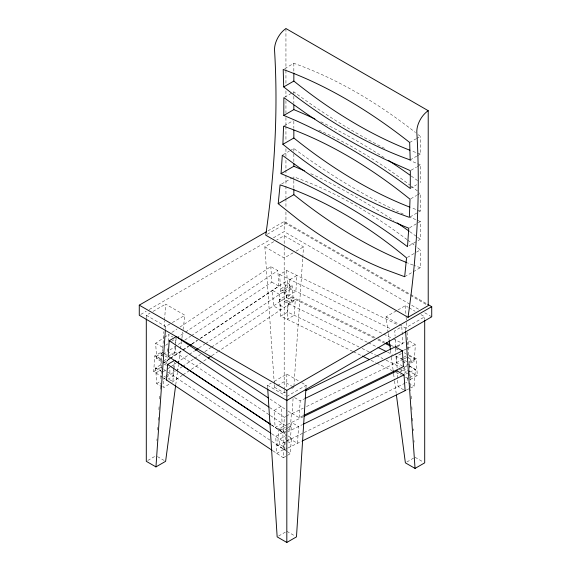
<?xml version="1.0" encoding="UTF-8"?>
<svg xmlns="http://www.w3.org/2000/svg" width="571" height="571" viewBox="0 0 571 571"><rect width="100%" height="100%" fill="white"/><g stroke="black" fill="none" stroke-linecap="round" stroke-linejoin="round"><path stroke-width="0.43" stroke-dasharray="2.85 2.14" d="M156.918 440.669L157.032 438.899M157.596 430.034L157.767 427.372M158.217 420.277L158.445 416.73M158.895 409.643L159.181 405.203M159.573 399.001L159.859 394.568M160.194 389.251L160.594 383.041M160.872 378.609L161.322 371.514M161.55 367.967L162 360.879M162.285 356.44L162.735 349.352M162.792 348.46L163.87 331.615M164.148 327.183L164.548 320.981M164.605 320.088L165.619 304.129L184.94 315.285L182.848 331.123M166.803 363.092L166.968 360.537L169.073 361.757M167.539 351.586L167.753 348.189M168.188 341.394L168.616 334.592L172.835 337.026M173.777 367.995L172.906 381.592L167.988 378.751M173.827 367.146L173.991 364.598L171.885 363.377M175.154 346.297L174.562 355.64L168.945 352.4M175.376 342.9L175.647 338.646M287.085 448.399L284.686 449.57L277.656 445.516L278.727 428.721L286.728 424.803M284.686 449.57L285.471 437.193M303.13 415.702L299.133 417.658L292.109 413.604L293.066 398.572M299.133 417.658L300.203 400.863L304.2 398.908M305.97 387.923L306.142 385.261L301.681 382.684M407.773 349.316L408.329 340.48L415.36 344.534L414.289 361.329L404.689 366.025M407.544 377.702L407.259 382.12L405.66 382.905M410.285 388.137L414.289 386.174L415.36 369.38L409.036 365.733M162.585 377.395L153.699 371.485L154.77 355.919L161.793 351.864L164.013 353.342M153.699 371.485L160.722 367.424L161.793 351.864M165.433 329.11L165.619 326.441L171.564 323.008M173.955 369.901L173.534 375.954L167.917 379.201M174.012 369.037L174.49 362.121M168.145 356.254L175.169 352.2L176.125 338.367M271.489 425.031L283.302 432.897L284.372 417.337L285.778 416.523M272.931 450.84L283.302 457.742L284.372 442.182L285.778 441.369M287.513 430.463L290.325 428.835L291.396 413.276L287.705 410.82M293.908 386.403L302.709 258.392M302.773 257.5L303.501 246.836L284.18 235.68L276.749 239.97M287.513 455.308L290.325 453.688L291.396 438.121L287.691 435.659M175.747 384.783L177.374 372.47M177.488 371.593L178.423 364.555M178.537 363.67L181.45 341.679M181.913 338.16L182.727 332.001M169.644 358.916L163.741 362.849L156.711 358.788L155.64 343.228L163.763 337.825M164.498 337.333L168.93 334.385M171.878 332.422L177.046 328.982M180.001 327.019L270.797 266.586L277.82 270.647L278.891 286.207L200.649 338.282M165.619 345.319L167.838 343.849M171.528 341.394L175.954 338.446M176.696 337.953L184.811 332.55M185.554 332.058L277.82 270.647M156.711 358.788L162.621 354.862M163.356 354.37L167.046 351.914M170.001 349.944L181.806 342.086M184.761 340.123L190.671 336.191M191.406 335.698L271.867 282.153L270.797 266.586M162.335 386.881L156.711 383.633L155.64 368.074L162.307 363.641M163.049 363.149L169.715 358.709M170.451 358.217L182.306 350.33M183.041 349.837L188.23 346.39M191.927 343.92L197.116 340.473M200.078 338.503L285.243 281.817L292.273 285.871L293.344 301.438L218.543 351.215M170.379 358.424L182.192 350.565M182.927 350.073L188.837 346.14M191.792 344.177L197.694 340.245M162.671 372.135L166.368 369.665M167.11 369.173L170.072 367.203M170.815 366.71L175.996 363.263M176.739 362.763L188.587 354.884M189.329 354.391L194.511 350.937M198.958 347.982L204.882 344.035M205.624 343.542L292.273 285.871M156.711 383.633L160.415 381.171M163.377 379.201L165.597 377.724M166.339 377.231L175.226 371.314M175.968 370.822L181.892 366.875M182.634 366.382L193.74 358.995M194.483 358.495L200.407 354.555M204.853 351.6L210.778 347.653M211.513 347.161L286.314 297.377L285.243 281.817M168.923 384.24L163.741 387.695L163.206 379.915M171.885 382.27L182.256 375.368M182.991 374.876L200.771 363.049M203.733 361.079L206.695 359.102M211.877 355.654L217.801 351.715M284.722 68.584L293.844 63.324A464.259 268.042 60 0 1 415.445 132.472M284.629 97.191L293.844 91.867A646.979 373.534 60 0 0 385.004 148.581M284.287 125.777L293.109 120.688M283.066 154.748L289.226 151.194M289.997 150.751L293.844 148.524A646.979 373.534 60 0 0 398.558 211.877M281.603 183.99L292.316 177.802M409.671 142.479L415.752 138.967M416.509 138.532L420.313 136.341A464.259 268.042 60 0 0 418.229 134.67M267.999 230.827L284.18 221.484L427.094 303.993M267.235 234.31L285.943 223.511L409.757 295M140.816 314.4L146.212 311.281M149.288 309.503L270.311 239.634M273.395 237.85L284.18 231.626L420.142 310.117M410.185 159.93L416.694 156.176M417.415 155.755L420.313 154.084L420.313 136.341M146.297 317.961L146.297 315.285L150.016 313.144M152.985 311.423L165.619 304.129M274.28 383.733L264.858 246.836L273.78 241.683M411.099 170.208L416.473 167.103M417.237 166.661L420.313 164.883L420.313 182.627M172.306 322.579L184.94 315.285M293.101 252.839L284.18 257.992L264.858 246.836M296.071 251.126L303.501 246.836M410.256 188.437L416.723 184.704M375.04 337.44L280.675 291.281L279.604 274.487L286.628 270.433L397.787 324.799M410.756 198.794L416.637 195.403M417.372 194.975L420.313 193.276A464.259 268.042 60 0 0 418.921 192.17M162.856 352.571L156.533 356.218L162.185 359.944M280.675 291.281L287.698 287.227L382.863 333.778M410.099 216.923L418.122 212.291M418.85 211.87L420.313 211.027L420.313 193.276M163.606 360.872L168.488 358.053M284.18 293.002L291.21 288.94L291.21 286.585L287.527 284.451L280.539 289.154L284.18 291.26M352.678 351.351L280.675 316.127L279.604 299.332L286.628 295.278L374.633 338.325M155.969 372.82L161.322 369.73M409.535 227.765L420.313 221.541L420.313 239.292L417.301 241.026M284.18 301.574L291.21 297.512L291.21 302.851L286.956 300.403M163.798 377.038L165.319 376.161M166.075 375.718L169.88 373.52L169.88 367.331M280.675 316.127L287.698 312.073L358.902 346.904M409.014 245.815L416.545 241.462M407.309 257.442L415.724 252.589M416.487 252.146L420.313 249.941A464.259 268.042 60 0 0 415.445 246.072M404.675 276.714L420.313 267.685L420.313 249.941M267.663 387.923L267.499 385.261L271.211 383.112M274.187 381.399L286.82 374.105L298.704 380.971M388.152 332.643L386.06 316.805L397.209 310.374M397.951 309.946L405.381 305.656L408.351 307.369M147.782 460.462L155.954 455.744M274.337 384.626L274.523 387.288L276.749 386.003M277.492 385.575L284.18 381.713L293.101 386.86M274.523 387.288L284.18 392.869L285.671 392.013M291.617 388.58L293.844 387.288M286.82 396.417L306.142 385.261M399.436 324.528L405.381 327.961L424.703 316.805L424.703 319.482M397.238 346.797L402.855 343.556L402.348 335.598M286.478 416.116L291.396 413.276M401.313 353.62L396.395 356.461L397.123 367.952M403.212 357.56L401.12 358.774L401.12 360.28M403.911 357.16L406.002 355.954M285.414 427.315L279.79 430.563L279.79 428.2L283.473 430.327L290.461 426.865L286.82 424.76M283.302 432.897L286.813 430.869M408.85 361.8L414.467 358.559L407.394 355.148M416.23 358.674L409.207 362.728L410.278 379.522L417.301 375.468L416.23 358.674L406.631 353.977M286.82 435.073L279.79 439.135L279.79 444.474L284.044 446.929M400.271 371.635L404.489 369.201L404.375 367.431M286.478 440.962L291.396 438.121M404.161 373.284L407.965 371.093M409.678 377.595L415.031 374.505M283.302 457.742L286.813 455.715M278.641 536.012L285.329 532.151M406.866 461.982L413.554 458.12M397.138 345.955L406.73 341.258M403.362 350.401L415.36 344.534M292.109 413.604L303.301 408.122M306.499 406.559L403.262 359.23M404.061 358.838L407.259 357.275L414.289 361.329M287.527 424.417L303.529 416.587M398.729 370.022L401.135 368.845L407.444 372.506M404.332 367.281L406.73 366.104M287.356 431.99L302.551 424.56M405.76 374.076L408.957 372.513M409.757 372.121L415.36 369.38M277.656 445.516L303.258 432.996M304.058 432.604L404.86 383.298M287.884 448.007L301.488 441.354M406.288 390.093L409.486 388.523M279.604 274.487L390.764 328.86M383.662 334.163L392.463 338.467M393.262 338.86L402.855 343.556M378.238 339.003L384.633 342.136M391.028 345.262L393.433 346.44M377.831 339.888L384.233 343.021M395.432 348.496L398.637 350.059M404.232 352.799L405.831 353.585M279.604 299.332L367.61 342.379M368.409 342.771L377.21 347.075M387.609 352.164L392.405 354.512M395.61 356.076L406.809 361.55M362.1 348.467L369.301 351.986M370.101 352.378L375.704 355.119M376.503 355.512L382.905 358.638M386.103 360.208L399.707 366.86M402.905 368.423L417.301 375.468M353.478 351.743L361.479 355.654M371.079 360.351L375.875 362.699M376.674 363.092L391.877 370.522M395.874 372.478L401.477 375.218M405.481 377.174L410.278 379.522M410.528 295.443L426.68 304.764M424.774 312.794L431.726 316.805M409.1 307.798L415.046 311.231M420.984 314.664L424.703 316.805M386.06 316.805L398.694 324.1M271.867 282.153L278.891 286.207M402.526 361.093L406.738 363.527M408.85 365.818L415.174 369.473L415.174 372.321M286.314 297.377L293.344 301.438M402.762 366.218L396.438 362.571L395.96 355.569M279.968 305.1L284.18 307.533M408.665 382.934L414.289 386.174M403.711 389.85L398.094 386.61L397.13 372.613M415.046 457.264L423.218 461.982M294.586 397.616L300.203 400.863M146.297 315.285L165.619 326.441M267.499 385.261L285.329 395.56M155.64 343.228L162.671 347.289M164.962 355.919L169.88 358.759M278.727 428.721L285.757 432.775M164.262 364.084L166.368 365.304M287.52 441.44L291.032 443.467M161.45 371.193L155.826 367.952L155.826 370.8M155.64 368.074L161.265 371.321M157.446 456.6L164.134 460.462M286.82 531.294L294.993 536.012M269.99 399.029L286.97 410.328M269.605 407.508L284.372 417.337M175.169 352.2L269.655 415.081M270.397 415.574L286.635 426.38M287.37 426.872L290.325 428.835M164.755 353.834L166.975 355.319M271.396 424.817L286.949 435.166M154.77 355.919L163.656 361.836M164.391 362.328L166.618 363.806M271.782 433.803L284.372 442.182M160.722 367.424L162.942 368.902M163.684 369.401L271.068 440.869M271.81 441.362L286.621 451.218M287.363 451.711L290.325 453.688M163.32 377.888L165.547 379.372M388.273 333.521L389.087 339.681M390.485 350.237L391.299 356.397M391.413 357.275L393.041 369.594M393.626 373.991L394.44 380.15M394.554 381.028L396.188 393.348M405.381 327.961L405.567 330.63M395.475 348.574L395.896 354.698M405.381 305.656L406.06 316.291M406.117 317.176L406.395 321.616M406.452 322.501L406.852 328.703M407.073 332.251L408.715 357.967M409 362.399L409.393 368.602M409.678 373.034L410.128 380.129M410.406 384.561L410.806 390.771M411.141 396.088L411.427 400.521M411.819 406.73L412.105 411.163M412.555 418.25L412.783 421.798M413.233 428.892L413.347 430.67M413.968 440.419L414.082 442.19M402.291 334.713L401.784 326.755L394.761 330.816L395.096 336.119M403.983 361.243L404.097 363.013M395.325 339.652L395.831 347.611M286.628 270.433L287.698 287.227M286.628 295.278L287.698 312.073M401.12 368.852L401.12 371.507M293.844 63.324L293.844 72.196M293.844 91.867L293.844 95.414M293.844 96.306L293.844 103.401M293.844 121.152L293.844 128.247M293.844 148.524L293.844 152.964M293.844 153.849L293.844 161.836M293.844 179.587L293.844 176.924A464.259 268.042 60 0 1 407.08 239.62M293.844 180.472L293.844 188.459M286.82 374.105L286.82 388.316M285.943 28.55L285.943 69.498M285.943 70.39L285.943 84.636M285.943 90.868L285.943 97.099M285.943 100.66L285.943 113.122M285.943 117.576L285.943 125.584M285.943 126.476L285.943 140.716M285.943 148.731L285.943 156.747M285.943 160.301L285.943 169.209M285.943 170.094L285.943 174.548M285.943 175.44L285.943 185.232M285.943 186.117L285.943 197.694M285.943 198.587L285.943 208.379M285.943 211.934L285.943 223.511M284.18 221.484L284.18 231.626M284.18 235.68L284.18 246.365M284.18 247.257L284.18 389.322M284.18 390.207L284.18 392.869M318.825 130.167A464.259 268.042 60 0 1 409.871 185.09M411.27 186.16A464.259 268.042 60 0 1 418.229 191.613M420.313 211.027A464.259 268.042 60 0 1 411.484 207.787M420.313 154.084A464.259 268.042 60 0 1 411.484 150.844M320.866 121.801A646.979 373.534 60 0 1 384.547 157.867M411.227 176.025A646.979 373.534 60 0 1 418.914 181.599M420.313 164.883A646.979 373.534 60 0 1 409.821 160.38M310.802 173.705A646.979 373.534 60 0 1 393.69 220.542M409.821 231.69A646.979 373.534 60 0 1 416.823 236.729M417.515 237.236A646.979 373.534 60 0 1 420.313 239.292M420.313 221.541A646.979 373.534 60 0 1 409.821 217.037M403.354 214.118A646.979 373.534 60 0 1 399.307 212.234M420.313 267.685A464.259 268.042 60 0 1 413.896 265.358M413.09 265.058A464.259 268.042 60 0 1 407.458 262.874M407.78 240.155A464.259 268.042 60 0 1 414.753 245.523M291.545 422.447L290.475 439.249L297.498 443.303L298.569 426.508L291.545 422.447M288.276 303.572L287.192 319.317L294.222 315.263L295.307 299.518L288.276 303.572M289.932 279.54L288.847 295.278L295.871 291.224L296.956 275.479L289.932 279.54M281.068 406.402L274.044 410.463L275.129 427.458L282.153 423.397L281.068 406.402M282.724 432.354L275.693 436.408L276.778 453.403L283.808 449.341L282.724 432.354M279.455 294.4L272.431 290.346L273.502 305.906L280.525 309.967L279.455 294.4"/><path stroke-width="0.86" d="M283.787 115.421L283.858 97.634L304.878 112.566A646.972 375.411 60.3 0 0 389.343 161.329L410.328 170.65L410.256 188.437L399.8 180.814A646.972 375.411 60.3 0 0 294.301 119.91L283.787 115.421L293.844 109.618A646.979 373.534 60 0 1 314.849 118.925M282.895 144.327L283.551 126.205A464.109 274.744 61.3 0 1 410.021 199.222L409.364 217.344L398.815 213.554A463.238 284.743 63.4 0 1 293.223 152.585L282.895 144.327L293.844 138.011L293.844 130.024M305.913 388.808L296.477 536.876L286.82 542.45L277.156 536.876L267.72 388.808M146.297 318.846L146.297 461.318L155.954 466.9L165.376 329.995M166.511 380.015L167.581 364.448L174.605 360.394M268.513 398.044L176.239 336.633L169.216 340.694L168.145 356.254L270.012 424.053M281.039 173.67L282.295 155.191A645.558 396.809 63.4 0 0 334.67 190.693L355.819 202.898A645.558 396.809 63.4 0 0 408.765 228.207L407.508 246.686A644.538 403.247 64.5 0 0 281.039 173.67L293.844 166.275A646.979 373.534 60 0 1 304.329 170.779M278.205 203.697L280.075 184.868A461.625 293.744 65.7 0 1 406.545 257.885L404.675 276.714L383.298 268.827A459.148 301.609 68 0 1 298.69 219.978L278.205 203.697L293.844 194.668L293.844 189.344M175.625 385.668L165.619 461.318L155.954 466.9M181.564 340.801L181.799 339.038M189.708 345.405L191.192 344.413M189.572 345.655L191.049 344.67M195.253 350.444L198.216 348.474M208.172 358.117L211.134 356.147M283.716 86.913A464.202 263.802 59.2 0 0 410.185 159.93L409.671 142.479A463.531 251.982 57.3 0 0 283.202 69.462L283.716 86.913L293.844 81.068L293.844 73.081M427.865 304.436L431.726 306.67L431.726 316.805L286.82 400.471L139.274 315.285L139.274 305.15L266.457 231.719M408.015 317.319L428.214 305.656L428.214 110.695L285.943 28.55A17.544 10.128 -60 0 0 274.558 50.362A892.78 515.449 -60 0 1 265.736 235.173L408.015 317.319A892.78 515.449 -60 0 0 416.837 132.501A17.544 10.128 -60 0 1 428.214 110.695M139.274 305.15L286.82 390.328L431.726 306.67M396.417 395.103L405.381 462.845L415.046 468.42L424.703 462.845L424.703 320.374M305.97 390.55L396.338 346.347M305 398.515L402.562 350.794M303.929 415.31L403.89 366.418M304.329 416.195L397.13 370.8M303.358 424.167L404.161 374.862M302.287 440.962L405.489 390.485M386.232 342.914L390.229 344.87M385.032 343.407L390.635 346.147M378.009 347.468L386.01 351.379M362.278 356.047L369.48 359.566M395.353 346.825L402.384 350.88L403.461 366.625M397.009 370.865L404.032 374.919L405.117 390.664M169.216 340.694L268.87 407.016M174.383 360.244L270.661 424.324M167.353 364.298L271.039 433.31M166.282 379.865L272.189 450.348M389.201 340.559L390.364 349.359M393.162 370.472L393.512 373.113M405.624 331.523L415.046 468.42M293.844 105.178L293.844 109.618M293.844 163.613L293.844 166.275M286.82 390.328L286.82 542.45M409.871 207.166A464.259 268.042 60 0 1 293.844 138.011M409.871 150.223A464.259 268.042 60 0 1 293.844 81.068M388.772 160.622A646.979 373.534 60 0 1 409.821 175.026M397.202 222.911A646.979 373.534 60 0 1 409.122 231.191M406.652 262.553A464.259 268.042 60 0 1 293.844 194.668"/></g></svg>
